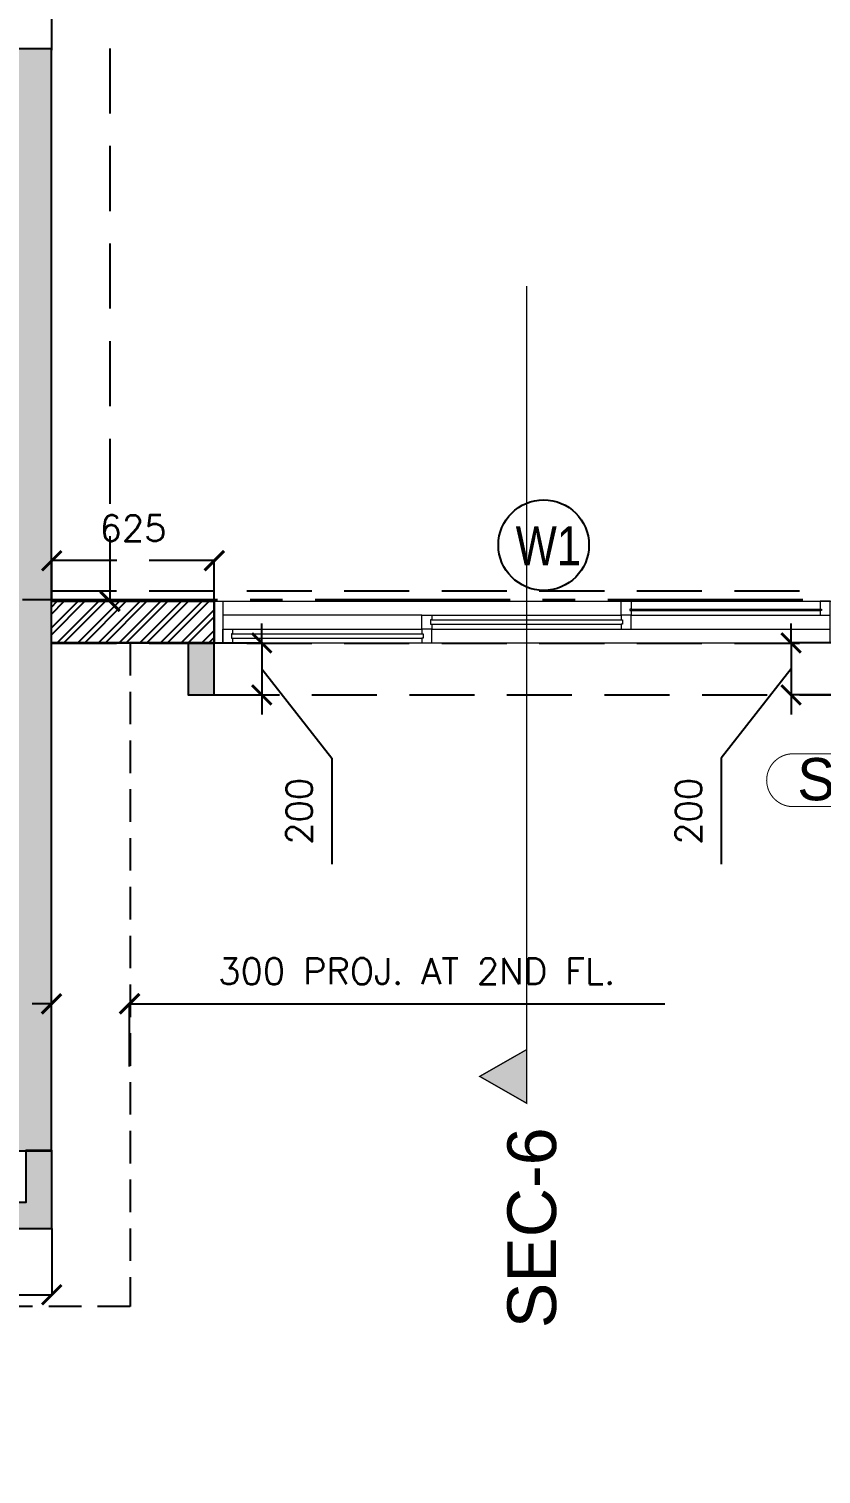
# Model space of a CAD drawing. Header units: millimetres. Extents: x 1167879 to 1231451, y -5731814 to -5645217.
# Drawn here: x 1190145 to 1193190, y -5720927 to -5715374 of the extents above; entities that cross this region are included whole.
import ezdxf
from ezdxf.enums import TextEntityAlignment as Align

# ---------------------------------------------------------------- set-up
doc = ezdxf.new("R2010")
doc.units = ezdxf.units.MM
doc.header["$LTSCALE"] = 1000
doc.header["$MEASUREMENT"] = 0
for name, pattern in [('$2$AUDIT_D_120904163729-0', [0]), ('$5$HIDDEN', [0.375, 0.25, -0.125]), ('3BHK-A$0$AUDIT_D_120904163729-0', [0]), ('AUDIT_D_120904163729-0', [0]), ('T8(T9 IS SIMILAR) - 1st FLOOR ELEVATION$0$AUDIT_D_120904163729-0', [0]), ('T8(T9 IS SIMILAR) - 1st FLOOR ELEVATION$0$HIDDEN', [0.375, 0.25, -0.125]), ('T8(T9 IS SIMILAR) - DIMENSION & TEXTING$0$HIDDEN', [0.375, 0.25, -0.125]), ('T8(T9 IS SIMILAR) - TYPICAL FLOOR ELEVATION$0$AUDIT_D_120904163729-0', [0]), ('T8(T9 IS SIMILAR) - TYPICAL FLOOR ELEVATION$0$HIDDEN', [0.375, 0.25, -0.125]), ('T8(T9 IS SIMILAR)$0$$0$HIDDEN', [0.375, 0.25, -0.125]), ('T8_PROFILE SECTIONS$0$HIDDEN', [0.375, 0.25, -0.125]), ('T8_PROFILE SECTIONS$0$PHANTOM2', [1.25, 0.625, -0.125, 0.125, -0.125, 0.125, -0.125]), ('T8_REFUGE COLUMNS$0$CENTER2', [1.125, 0.75, -0.125, 0.125, -0.125])]:
    doc.linetypes.add(name, pattern=pattern)
doc.layers.get('0').update_dxf_attribs({"linetype": 'AUDIT_D_120904163729-0'})
for name, color, linetype in [('$1$A-DIM', 1, '$2$AUDIT_D_120904163729-0'), ('3BHK-A$0$A-HATCH -160', 251, '3BHK-A$0$AUDIT_D_120904163729-0'), ('A_dim', 1, 'Continuous'), ('T8(T9 IS SIMILAR) - 1st FLOOR ELEVATION$0$A-WALL-FEATURES', 6, 'T8(T9 IS SIMILAR) - 1st FLOOR ELEVATION$0$AUDIT_D_120904163729-0'), ('T8(T9 IS SIMILAR) - DIMENSION & TEXTING$0$A-DIMENSIONS', 2, 'T8(T9 IS SIMILAR) - DIMENSION & TEXTING$0$HIDDEN'), ('T8(T9 IS SIMILAR) - DIMENSION & TEXTING$0$a-window-no', 125, 'Continuous'), ('T8(T9 IS SIMILAR) - TYPICAL FLOOR ELEVATION$0$A-DIM', 1, 'T8(T9 IS SIMILAR) - TYPICAL FLOOR ELEVATION$0$AUDIT_D_120904163729-0'), ('T8(T9 IS SIMILAR) - TYPICAL FLOOR ELEVATION$0$A-WALL HATCH', 252, 'T8(T9 IS SIMILAR) - TYPICAL FLOOR ELEVATION$0$AUDIT_D_120904163729-0'), ('T8(T9 IS SIMILAR) - TYPICAL FLOOR ELEVATION$0$A-WALL-FEATURES', 6, 'T8(T9 IS SIMILAR) - TYPICAL FLOOR ELEVATION$0$AUDIT_D_120904163729-0'), ('T8(T9 IS SIMILAR)$0$$6$a-beam 2', 50, 'Continuous'), ('T8(T9 IS SIMILAR)$0$S-BEAM', 20, 'T8(T9 IS SIMILAR)$0$$0$HIDDEN'), ('T8_PROFILE SECTIONS$0$A-PROFILE SECTIONS', 81, 'T8_PROFILE SECTIONS$0$PHANTOM2'), ('T8_REFUGE COLUMNS$0$A-CENTERLINE', 193, 'T8_REFUGE COLUMNS$0$CENTER2'), ('T8_REFUGE COLUMNS$0$A-RCC COLS', 3, 'Continuous'), ('T8_TYPICAL COLUMNS$0$A-RCC COLS', 3, 'Continuous')]:
    doc.layers.add(name, color=color, linetype=linetype)
for name, color, linetype, lineweight in [('3BHK-A$0$A-WALL- 160', 6, 'Continuous', 30), ('3BHK-A$0$Window', 4, 'Continuous', 20), ('T8(T9 IS SIMILAR)$0$D&W', 8, 'Continuous', 25), ('T8_REFUGE COLUMNS$0$A-COLUMN NO size reduce', 81, 'Continuous', 25)]:
    doc.layers.add(name, color=color, linetype=linetype, lineweight=lineweight)
doc.layers.add('T8_REFUGE COLUMNS$0$COL-HATCH', color=7, linetype='Continuous', lineweight=25, true_color=0xa3a3a3)
doc.styles.add('$6$Romans 1', font='romans.shx', dxfattribs={"height": 100})
doc.styles.add('T8(T9 IS SIMILAR) - DIMENSION & TEXTING$0$LODHA STANDERD', font='sanss___.ttf')
doc.styles.add('T8(T9 IS SIMILAR) - DIMENSION & TEXTING$0$Romans 1', font='romans.shx', dxfattribs={"height": 100})
doc.styles.add('T8(T9 IS SIMILAR) - TYPICAL FLOOR ELEVATION$0$Romans 1', font='romans.shx', dxfattribs={"height": 100})
doc.styles.add('T8_PROFILE SECTIONS$0$arial', font='sanss___.ttf')
doc.styles.add('T8_REFUGE COLUMNS$0$STANDARD', font='GOTHIC.TTF')
doc.dimstyles.new('$2$ALPINE S', dxfattribs={"dimscale": 0, "dimtxt": 100, "dimasz": 75, "dimexe": 0, "dimexo": 0, "dimgap": 75, "dimtad": 1, "dimdec": 0, "dimzin": 0, "dimdsep": 46, "dimtxsty": '$6$Romans 1', "dimblk": '$6$_ArchTick', "dimcen": 0.09, "dimclrd": 256, "dimclre": 256, "dimclrt": 7, "dimadec": 0, "dimazin": 0, "dimtfac": 1, "dimtdec": 0, "dimtofl": 0, "dimtmove": 1, "dimatfit": 0, "dimldrblk": '$2$_Open90', "dimfxl": 1, "dimtolj": 1, "dimtzin": 0, "dimarcsym": 0})
doc.dimstyles.new('T8(T9 IS SIMILAR) - DIMENSION & TEXTING$0$ALPINE S', dxfattribs={"dimscale": 0, "dimtxt": 100, "dimasz": 75, "dimexe": 0, "dimexo": 0, "dimgap": 75, "dimtad": 1, "dimdec": 0, "dimzin": 0, "dimdsep": 46, "dimtxsty": 'T8(T9 IS SIMILAR) - DIMENSION & TEXTING$0$Romans 1', "dimblk": 'T8(T9 IS SIMILAR) - DIMENSION & TEXTING$0$_ArchTick', "dimcen": 0.09, "dimclrd": 256, "dimclre": 256, "dimclrt": 7, "dimadec": 0, "dimazin": 0, "dimtfac": 1, "dimtdec": 0, "dimtofl": 0, "dimtmove": 1, "dimatfit": 0, "dimldrblk": 'T8(T9 IS SIMILAR) - DIMENSION & TEXTING$0$_Open90', "dimfxl": 1, "dimtolj": 1, "dimtzin": 0, "dimarcsym": 0})
doc.dimstyles.new('T8(T9 IS SIMILAR) - TYPICAL FLOOR ELEVATION$0$ALPINE S', dxfattribs={"dimscale": 0, "dimtxt": 100, "dimasz": 75, "dimexe": 0, "dimexo": 0, "dimgap": 75, "dimtad": 1, "dimdec": 0, "dimzin": 0, "dimdsep": 46, "dimtxsty": 'T8(T9 IS SIMILAR) - TYPICAL FLOOR ELEVATION$0$Romans 1', "dimblk": 'T8(T9 IS SIMILAR) - TYPICAL FLOOR ELEVATION$0$_ArchTick', "dimcen": 0.09, "dimclrd": 256, "dimclre": 256, "dimclrt": 7, "dimadec": 0, "dimazin": 0, "dimtfac": 1, "dimtdec": 0, "dimtofl": 0, "dimtmove": 1, "dimatfit": 0, "dimldrblk": 'T8(T9 IS SIMILAR) - TYPICAL FLOOR ELEVATION$0$_Open90', "dimfxl": 1, "dimtolj": 1, "dimtzin": 0, "dimarcsym": 0})

# ---------------------------------------------------------------- blocks, each defined once
blk = doc.blocks.new('T8(T9 IS SIMILAR) - 1st FLOOR ELEVATION')
at = {"layer": 'T8(T9 IS SIMILAR) - 1st FLOOR ELEVATION$0$A-WALL-FEATURES', "color": 4, "linetype": 'T8(T9 IS SIMILAR) - 1st FLOOR ELEVATION$0$HIDDEN', "ltscale": 0.5, "elevation": 0.6}
blk.add_lwpolyline([(1190534.1, -5717733.5), (1190534.1, -5720283.7), (1186034.1, -5720283.4), (1186034.1, -5719683.2)], dxfattribs=at)
blk = doc.blocks.new('T8(T9 IS SIMILAR) - DIMENSION & TEXTING$0$WINDOW TAG')
at = {"layer": 'T8(T9 IS SIMILAR) - DIMENSION & TEXTING$0$a-window-no'}
blk.add_circle((0, 0), 174.1, dxfattribs=at)
at = {"layer": 'T8(T9 IS SIMILAR) - DIMENSION & TEXTING$0$a-window-no', "style": 'T8(T9 IS SIMILAR) - DIMENSION & TEXTING$0$LODHA STANDERD'}
blk.add_attdef('WINDOW', text='', height=150, dxfattribs=at).set_placement((11.3, 2.8), align=Align.MIDDLE_CENTER)
blk = doc.blocks.new('T8(T9 IS SIMILAR) - DIMENSION & TEXTING$0$_ArchTick')
at = {"color": 0, "linetype": 'ByBlock', "const_width": 0.15}
blk.add_lwpolyline([(-0.5, -0.5), (0.5, 0.5)], dxfattribs=at)
blk = doc.blocks.new('*D348')
at = {"layer": 'T8(T9 IS SIMILAR) - DIMENSION & TEXTING$0$A-DIMENSIONS', "linetype": 'T8(T9 IS SIMILAR) - DIMENSION & TEXTING$0$HIDDEN', "lineweight": -2, "transparency": 16777216}
for p, q in [((1190232.8, -5717573.6), (1190232.8, -5717417.3)), ((1190857.7, -5717573.6), (1190857.7, -5717417.3))]:
    blk.add_line(p, q, dxfattribs=at)
at = {"layer": 'T8(T9 IS SIMILAR) - DIMENSION & TEXTING$0$A-DIMENSIONS', "lineweight": -2, "transparency": 16777216}
blk.add_line((1190857.7, -5717417.3), (1190232.8, -5717417.3), dxfattribs=at)
at = {"layer": 'T8(T9 IS SIMILAR) - DIMENSION & TEXTING$0$A-DIMENSIONS', "linetype": 'ByBlock', "lineweight": -2, "transparency": 16777216, "xscale": 75, "yscale": 75, "zscale": 75, "rotation": 180}
blk.add_blockref('T8(T9 IS SIMILAR) - DIMENSION & TEXTING$0$_ArchTick', (1190232.8, -5717417.3), dxfattribs=at)
at = {"layer": 'T8(T9 IS SIMILAR) - DIMENSION & TEXTING$0$A-DIMENSIONS', "linetype": 'ByBlock', "lineweight": -2, "transparency": 16777216, "xscale": 75, "yscale": 75, "zscale": 75}
blk.add_blockref('T8(T9 IS SIMILAR) - DIMENSION & TEXTING$0$_ArchTick', (1190857.7, -5717417.3), dxfattribs=at)
at = {"layer": 'T8(T9 IS SIMILAR) - DIMENSION & TEXTING$0$A-DIMENSIONS', "color": 7, "linetype": 'ByBlock', "transparency": 16777216, "insert": (1190545.3, -5717292.3), "char_height": 100, "attachment_point": 5, "style": 'T8(T9 IS SIMILAR) - DIMENSION & TEXTING$0$Romans 1'}
blk.add_mtext('\\A1;625', dxfattribs=at)
blk = doc.blocks.new('T8(T9 IS SIMILAR) - DIMENSION & TEXTING$0$_Open90')
at = {"color": 0, "linetype": 'ByBlock', "lineweight": -2}
for p, q in [((0, 0), (-1, 0)), ((-0.5, 0.5), (0, 0)), ((0, 0), (-0.5, -0.5))]:
    blk.add_line(p, q, dxfattribs=at)
blk = doc.blocks.new('*D349')
at = {"layer": 'T8(T9 IS SIMILAR) - DIMENSION & TEXTING$0$A-DIMENSIONS', "linetype": 'T8(T9 IS SIMILAR) - DIMENSION & TEXTING$0$HIDDEN', "lineweight": -2, "transparency": 16777216}
for p, q in [((1190522.1, -5710748.9), (1190456.9, -5710748.9)), ((1190545.3, -5717573.6), (1190456.9, -5717573.6))]:
    blk.add_line(p, q, dxfattribs=at)
at = {"layer": 'T8(T9 IS SIMILAR) - DIMENSION & TEXTING$0$A-DIMENSIONS', "lineweight": -2, "transparency": 16777216}
blk.add_line((1190456.9, -5717573.6), (1190456.9, -5710748.9), dxfattribs=at)
at = {"layer": 'T8(T9 IS SIMILAR) - DIMENSION & TEXTING$0$A-DIMENSIONS', "linetype": 'ByBlock', "lineweight": -2, "transparency": 16777216, "xscale": 75, "yscale": 75, "zscale": 75}
for p, rotation in [((1190456.9, -5710748.9), 90), ((1190456.9, -5717573.6), 270)]:
    blk.add_blockref('T8(T9 IS SIMILAR) - DIMENSION & TEXTING$0$_ArchTick', p, dxfattribs=dict(at, rotation=rotation))
at = {"layer": 'T8(T9 IS SIMILAR) - DIMENSION & TEXTING$0$A-DIMENSIONS', "color": 7, "linetype": 'ByBlock', "transparency": 16777216, "insert": (1190331.9, -5714161.3), "char_height": 100, "attachment_point": 5, "rotation": 90, "style": 'T8(T9 IS SIMILAR) - DIMENSION & TEXTING$0$Romans 1'}
blk.add_mtext('\\A1;6825', dxfattribs=at)
blk = doc.blocks.new('T8_REFUGE COLUMNS')
at = {"layer": 'T8_REFUGE COLUMNS$0$COL-HATCH', "linetype": 'ByBlock'}
h = blk.add_hatch(color=256, dxfattribs=at)
h.dxf.hatch_style = 1
h.paths.add_polyline_path([(1189932.1, -5719684.9), (1190232.1, -5719684.9), (1190232.1, -5715449.9), (1189932.1, -5715449.9)])
at = {"layer": 'T8_REFUGE COLUMNS$0$A-CENTERLINE'}
blk.add_line((1223494.9, -5717567.4), (1182495.9, -5717567.4), dxfattribs=at)
at = {"layer": 'T8_REFUGE COLUMNS$0$A-COLUMN NO size reduce', "linetype": 'ByBlock', "const_width": 3.9}
blk.add_lwpolyline([(1193082.6, -5718362.6, -1), (1193082.6, -5718159.4), (1193682.8, -5718159.4, -1), (1193682.8, -5718362.6)], format="xyb", close=True, dxfattribs=at)
at = {"layer": 'T8_REFUGE COLUMNS$0$A-RCC COLS', "linetype": 'ByBlock'}
blk.add_lwpolyline([(1189932.1, -5719684.9), (1190232.1, -5719684.9), (1190232.1, -5715449.9), (1189932.1, -5715449.9)], close=True, dxfattribs=at)
at = {"layer": 'T8_REFUGE COLUMNS$0$A-COLUMN NO size reduce', "linetype": 'ByBlock', "insert": (1193098.8, -5718175.7), "char_height": 162.5, "attachment_point": 1, "style": 'T8_REFUGE COLUMNS$0$STANDARD'}
blk.add_mtext_dynamic_manual_height_columns('SW36', width=444.685, gutter_width=500, heights=[0], dxfattribs=at)
blk = doc.blocks.new('T8_TYPICAL COLUMNS')
at = {"layer": 'T8_TYPICAL COLUMNS$0$A-RCC COLS', "linetype": 'ByBlock'}
blk.add_blockref('T8_REFUGE COLUMNS', (0, 0), dxfattribs=at)
blk = doc.blocks.new('3BHK-A$0$2400')
at = {"layer": '3BHK-A$0$Window', "color": 1, "lineweight": 13}
for p, q in [((1151176.5, -5692111.9), (1148842.5, -5692111.9)), ((1149607.5, -5692111.9), (1148880, -5692111.9)), ((1149607.5, -5692165.3), (1148880, -5692165.3)), ((1150373.7, -5692165.3), (1149645, -5692165.3)), ((1150411.2, -5692165.3), (1151176.5, -5692165.3)), ((1149607.5, -5692218.6), (1148842.5, -5692218.6)), ((1150373.7, -5692218.6), (1149645, -5692218.6)), ((1151139, -5692218.6), (1150411.2, -5692218.6)), ((1150373.7, -5692271.9), (1148842.5, -5692271.9)), ((1151139, -5692271.9), (1150411.2, -5692271.9))]:
    blk.add_line(p, q, dxfattribs=at)
at = {"layer": '3BHK-A$0$Window', "color": 5, "lineweight": 13}
for p, q in [((1149607.5, -5692142.2), (1148880, -5692142.2)), ((1149607.5, -5692146.7), (1148880, -5692146.7)), ((1150373.7, -5692183.8), (1149645, -5692183.8)), ((1150373.7, -5692200), (1149645, -5692200)), ((1151139, -5692237.2), (1150411.2, -5692237.2)), ((1151139, -5692253.3), (1150411.2, -5692253.3))]:
    blk.add_line(p, q, dxfattribs=at)
at = {"layer": '3BHK-A$0$Window', "color": 4, "lineweight": 13}
for points in [[(1148842.5, -5692111.9), (1148809.5, -5692111.9), (1148809.5, -5692271.9), (1148842.5, -5692271.9)], [(1148880, -5692146.7), (1148880, -5692165.3), (1148842.5, -5692165.3), (1148842.5, -5692111.9), (1148880, -5692111.9), (1148880, -5692142.2), (1148875.5, -5692142.2), (1148875.5, -5692146.7)], [(1149607.5, -5692146.7), (1149607.5, -5692165.3), (1149645, -5692165.3), (1149645, -5692111.9), (1149607.5, -5692111.9), (1149607.5, -5692142.2), (1149612, -5692142.2), (1149612, -5692146.7)], [(1151209.5, -5692111.9), (1151176.5, -5692111.9), (1151176.5, -5692271.9), (1151209.5, -5692271.9)], [(1149645, -5692200), (1149645, -5692218.6), (1149607.5, -5692218.6), (1149607.5, -5692165.3), (1149645, -5692165.3), (1149645, -5692183.8), (1149640.5, -5692183.8), (1149640.5, -5692200)], [(1150373.7, -5692200), (1150373.7, -5692218.6), (1150411.2, -5692218.6), (1150411.2, -5692165.3), (1150373.7, -5692165.3), (1150373.7, -5692183.8), (1150378.2, -5692183.8), (1150378.2, -5692200)], [(1150411.2, -5692253.3), (1150411.2, -5692271.9), (1150373.7, -5692271.9), (1150373.7, -5692218.6), (1150411.2, -5692218.6), (1150411.2, -5692237.2), (1150406.7, -5692237.2), (1150406.7, -5692253.3)], [(1151139, -5692253.3), (1151139, -5692271.9), (1151176.5, -5692271.9), (1151176.5, -5692218.6), (1151139, -5692218.6), (1151139, -5692237.2), (1151143.5, -5692237.2), (1151143.5, -5692253.3)]]:
    blk.add_lwpolyline(points, close=True, dxfattribs=at)
blk = doc.blocks.new('3BHK-A')
at = {"layer": '3BHK-A$0$A-HATCH -160', "linetype": 'ByBlock'}
h = blk.add_hatch(dxfattribs=at)
h.set_pattern_fill('ANSI32', color=256, scale=150)
h.set_pattern_definition([(45, (-0.65, 1285.594), (-39.77475644, 39.77475644), []), (45, (25.864, 1285.594), (-39.77475644, 39.77475644), [])])
h.paths.add_polyline_path([(1190857.7, -5717574.7), (1190232.7, -5717574.7), (1190232.7, -5717734.7), (1190857.7, -5717734.7)])
at = {"layer": '3BHK-A$0$A-WALL- 160', "linetype": 'ByBlock'}
for p, q in [((1190857.7, -5717573.4, 0), (1190232.7, -5717573.4, 0)), ((1190857.7, -5717573.4, 0), (1190857.7, -5717733.4, 0)), ((1190857.7, -5717733.4, 0), (1190232.7, -5717733.4, 0))]:
    blk.add_line(p, q, dxfattribs=at)
at = {"layer": '3BHK-A$0$A-WALL- 160', "linetype": 'ByBlock', "xscale": -1}
blk.add_blockref('3BHK-A$0$2400', (2342067.1, -25461.5, 0), dxfattribs=at)
blk = doc.blocks.new('T8(T9 IS SIMILAR) - TYPICAL FLOOR ELEVATION$0$_ArchTick')
at = {"color": 0, "linetype": 'ByBlock', "const_width": 0.15}
blk.add_lwpolyline([(-0.5, -0.5), (0.5, 0.5)], dxfattribs=at)
blk = doc.blocks.new('*D691')
at = {"layer": 'T8(T9 IS SIMILAR) - TYPICAL FLOOR ELEVATION$0$A-DIM', "linetype": 'T8(T9 IS SIMILAR) - TYPICAL FLOOR ELEVATION$0$HIDDEN', "lineweight": -2, "transparency": 16777216}
for p, q in [((1189482.7, -5719983.5), (1189482.7, -5720238.2)), ((1190232.7, -5719983.5), (1190232.7, -5720238.2))]:
    blk.add_line(p, q, dxfattribs=at)
at = {"layer": 'T8(T9 IS SIMILAR) - TYPICAL FLOOR ELEVATION$0$A-DIM', "lineweight": -2, "transparency": 16777216}
blk.add_line((1189482.7, -5720238.2), (1190232.7, -5720238.2), dxfattribs=at)
at = {"layer": 'T8(T9 IS SIMILAR) - TYPICAL FLOOR ELEVATION$0$A-DIM', "linetype": 'ByBlock', "lineweight": -2, "transparency": 16777216, "xscale": 75, "yscale": 75, "zscale": 75, "rotation": 180}
blk.add_blockref('T8(T9 IS SIMILAR) - TYPICAL FLOOR ELEVATION$0$_ArchTick', (1189482.7, -5720238.2), dxfattribs=at)
at = {"layer": 'T8(T9 IS SIMILAR) - TYPICAL FLOOR ELEVATION$0$A-DIM', "linetype": 'ByBlock', "lineweight": -2, "transparency": 16777216, "xscale": 75, "yscale": 75, "zscale": 75}
blk.add_blockref('T8(T9 IS SIMILAR) - TYPICAL FLOOR ELEVATION$0$_ArchTick', (1190232.7, -5720238.2), dxfattribs=at)
at = {"layer": 'T8(T9 IS SIMILAR) - TYPICAL FLOOR ELEVATION$0$A-DIM', "color": 7, "linetype": 'ByBlock', "transparency": 16777216, "insert": (1189857.7, -5720113.2), "char_height": 100, "attachment_point": 5, "style": 'T8(T9 IS SIMILAR) - TYPICAL FLOOR ELEVATION$0$Romans 1'}
blk.add_mtext('\\A1;750', dxfattribs=at)
blk = doc.blocks.new('T8(T9 IS SIMILAR) - TYPICAL FLOOR ELEVATION$0$_Open90')
at = {"color": 0, "linetype": 'ByBlock', "lineweight": -2}
for p, q in [((0, 0), (-1, 0)), ((-0.5, 0.5), (0, 0)), ((0, 0), (-0.5, -0.5))]:
    blk.add_line(p, q, dxfattribs=at)
blk = doc.blocks.new('*D693')
at = {"layer": 'T8(T9 IS SIMILAR) - TYPICAL FLOOR ELEVATION$0$A-DIM', "lineweight": -2, "transparency": 16777216}
for p, q in [((1191040.3, -5717733.5), (1191040.3, -5717658.5)), ((1191040.3, -5717733.5), (1191040.3, -5717933.5)), ((1191040.3, -5717833.5), (1191309.4, -5718176.9)), ((1191040.3, -5717933.5), (1191040.3, -5718008.5)), ((1191309.4, -5718176.9), (1191309.4, -5718584))]:
    blk.add_line(p, q, dxfattribs=at)
at = {"layer": 'T8(T9 IS SIMILAR) - TYPICAL FLOOR ELEVATION$0$A-DIM', "linetype": 'T8(T9 IS SIMILAR) - TYPICAL FLOOR ELEVATION$0$HIDDEN', "lineweight": -2, "transparency": 16777216}
for p, q in [((1190857.7, -5717733.5), (1191040.3, -5717733.5)), ((1190857.7, -5717933.5), (1191040.3, -5717933.5))]:
    blk.add_line(p, q, dxfattribs=at)
at = {"layer": 'T8(T9 IS SIMILAR) - TYPICAL FLOOR ELEVATION$0$A-DIM', "linetype": 'ByBlock', "lineweight": -2, "transparency": 16777216, "xscale": 75, "yscale": 75, "zscale": 75}
for p, rotation in [((1191040.3, -5717733.5), 270), ((1191040.3, -5717933.5), 90)]:
    blk.add_blockref('T8(T9 IS SIMILAR) - TYPICAL FLOOR ELEVATION$0$_ArchTick', p, dxfattribs=dict(at, rotation=rotation))
at = {"layer": 'T8(T9 IS SIMILAR) - TYPICAL FLOOR ELEVATION$0$A-DIM', "color": 7, "linetype": 'ByBlock', "transparency": 16777216, "insert": (1191184.4, -5718380.5), "char_height": 100, "attachment_point": 5, "rotation": 90, "style": 'T8(T9 IS SIMILAR) - TYPICAL FLOOR ELEVATION$0$Romans 1'}
blk.add_mtext('\\A1;200', dxfattribs=at)
blk = doc.blocks.new('*D728')
at = {"layer": 'T8(T9 IS SIMILAR) - TYPICAL FLOOR ELEVATION$0$A-DIM', "lineweight": -2, "transparency": 16777216}
for p, q in [((1193075, -5717733.5), (1193075, -5717658.5)), ((1193075, -5717733.5), (1193075, -5717933.5)), ((1193075, -5717833.5), (1192806, -5718176.9)), ((1193075, -5717933.5), (1193075, -5718008.5)), ((1192806, -5718176.9), (1192806, -5718584))]:
    blk.add_line(p, q, dxfattribs=at)
at = {"layer": 'T8(T9 IS SIMILAR) - TYPICAL FLOOR ELEVATION$0$A-DIM', "linetype": 'T8(T9 IS SIMILAR) - TYPICAL FLOOR ELEVATION$0$HIDDEN', "lineweight": -2, "transparency": 16777216}
for p, q in [((1193257.7, -5717733.5), (1193075, -5717733.5)), ((1193257.7, -5717933.5), (1193075, -5717933.5))]:
    blk.add_line(p, q, dxfattribs=at)
at = {"layer": 'T8(T9 IS SIMILAR) - TYPICAL FLOOR ELEVATION$0$A-DIM', "linetype": 'ByBlock', "lineweight": -2, "transparency": 16777216, "xscale": 75, "yscale": 75, "zscale": 75}
for p, rotation in [((1193075, -5717733.5), 270), ((1193075, -5717933.5), 90)]:
    blk.add_blockref('T8(T9 IS SIMILAR) - TYPICAL FLOOR ELEVATION$0$_ArchTick', p, dxfattribs=dict(at, rotation=rotation))
at = {"layer": 'T8(T9 IS SIMILAR) - TYPICAL FLOOR ELEVATION$0$A-DIM', "color": 7, "linetype": 'ByBlock', "transparency": 16777216, "insert": (1192681, -5718380.5), "char_height": 100, "attachment_point": 5, "rotation": 90, "style": 'T8(T9 IS SIMILAR) - TYPICAL FLOOR ELEVATION$0$Romans 1'}
blk.add_mtext('\\A1;200', dxfattribs=at)
blk = doc.blocks.new('T8_PROFILE SECTIONS$0$MH')
at = {"layer": 'T8_PROFILE SECTIONS$0$A-PROFILE SECTIONS', "linetype": 'T8_PROFILE SECTIONS$0$HIDDEN', "ltscale": 2}
h = blk.add_hatch(color=256, dxfattribs=at)
h.dxf.hatch_style = 1
h.paths.add_polyline_path([(1140339.1, -5697424.8), (1140519.9, -5697528.1), (1140339.1, -5697631.3)])
at = {"layer": 'T8_PROFILE SECTIONS$0$A-PROFILE SECTIONS', "linetype": 'T8_PROFILE SECTIONS$0$HIDDEN', "ltscale": 2, "const_width": 5}
blk.add_lwpolyline([(1140339.1, -5697424.8), (1140339.1, -5697424.8), (1140519.9, -5697528.1), (1140339.1, -5697631.3)], close=True, dxfattribs=at)
blk.add_lwpolyline([(1140339.1, -5697424.8), (1140339.1, -5700565.7)], dxfattribs=at)
blk = doc.blocks.new('PROFILE SECTION LINE T9')
at = {"layer": 'T8_PROFILE SECTIONS$0$A-PROFILE SECTIONS', "linetype": 'ByBlock', "rotation": 180}
blk.add_blockref('T8_PROFILE SECTIONS$0$MH', (1146679.6, -5705311.5, 0), dxfattribs=at)
at = {"layer": 'T8_PROFILE SECTIONS$0$A-PROFILE SECTIONS', "linetype": 'ByBlock', "insert": (6266, -7979.5, 0), "char_height": 187.5, "attachment_point": 3, "rotation": 90, "style": 'T8_PROFILE SECTIONS$0$arial'}
blk.add_mtext_dynamic_manual_height_columns('SEC-6', width=301.334, gutter_width=500, heights=[0], dxfattribs=at)
blk = doc.blocks.new('$6$_ArchTick')
at = {"color": 0, "linetype": 'ByBlock', "const_width": 0.15}
blk.add_lwpolyline([(-0.5, -0.5), (0.5, 0.5)], dxfattribs=at)
blk = doc.blocks.new('*D60')
at = {"layer": '$1$A-DIM', "lineweight": -2, "transparency": 16777216}
for p, q in [((5400, -320.2), (5325, -320.2)), ((5700, -320.2), (7757.2, -320.2))]:
    blk.add_line(p, q, dxfattribs=at)
at = {"layer": '$1$A-DIM', "linetype": '$5$HIDDEN', "lineweight": -2, "transparency": 16777216}
for p, q in [((5400, -561.5), (5400, -320.2)), ((5700, -561.5), (5700, -320.2))]:
    blk.add_line(p, q, dxfattribs=at)
at = {"layer": '$1$A-DIM', "linetype": 'ByBlock', "lineweight": -2, "transparency": 16777216, "xscale": 75, "yscale": 75, "zscale": 75}
blk.add_blockref('$6$_ArchTick', (5400, -320.2), dxfattribs=at)
at = {"layer": '$1$A-DIM', "linetype": 'ByBlock', "lineweight": -2, "transparency": 16777216, "xscale": 75, "yscale": 75, "zscale": 75, "rotation": 180}
blk.add_blockref('$6$_ArchTick', (5700, -320.2), dxfattribs=at)
at = {"layer": '$1$A-DIM', "color": 7, "linetype": 'ByBlock', "transparency": 16777216, "insert": (6803.6, -195.2), "char_height": 100, "attachment_point": 5, "style": '$6$Romans 1'}
blk.add_mtext('\\A1;300 PROJ. AT 2ND FL.', dxfattribs=at)
blk = doc.blocks.new('$2$_Open90')
at = {"color": 0, "linetype": 'ByBlock', "lineweight": -2}
for p, q in [((0, 0), (-1, 0)), ((-0.5, 0.5), (0, 0)), ((0, 0), (-0.5, -0.5))]:
    blk.add_line(p, q, dxfattribs=at)
blk = doc.blocks.new('T8(T9 IS SIMILAR) - DIMENSION & TEXTING')
at = {"layer": 'T8(T9 IS SIMILAR) - DIMENSION & TEXTING$0$a-window-no'}
ref = blk.add_blockref('T8(T9 IS SIMILAR) - DIMENSION & TEXTING$0$WINDOW TAG', (1192123.9, -5717357.4, 0.5), dxfattribs=dict(at, rotation=180))
ref.add_attrib('WINDOW', 'W1', dxfattribs={"height": 150, "style": 'T8(T9 IS SIMILAR) - DIMENSION & TEXTING$0$LODHA STANDERD', "width": 0.8}).set_placement((1192141.9, -5717360.2, 0.5), align=Align.MIDDLE_CENTER)
at = {"layer": 'T8(T9 IS SIMILAR) - DIMENSION & TEXTING$0$A-DIMENSIONS', "linetype": 'ByBlock'}
for base, p1, p2, angle, picture, middle in [((1190456.9, -5710748.9, 0.5), (1190545.3, -5717573.6, 0.5), (1190522.1, -5710748.9, 0.5), 90, '*D349', (1190331.9, -5714161.3, 0.5)), ((1190232.8, -5717417.3, 0.5), (1190857.7, -5717573.6, 0.5), (1190232.8, -5717573.6, 0.5), 180, '*D348', (1190545.3, -5717292.3, 0.5))]:
    dim = blk.add_linear_dim(base=base, p1=p1, p2=p2, angle=angle, dimstyle='T8(T9 IS SIMILAR) - DIMENSION & TEXTING$0$ALPINE S', override={"dimscale": 1, "dimfxl": 5, "dimarcsym": 1}, dxfattribs=at)
    dim.commit()
    dim.dimension.update_dxf_attribs({"geometry": picture, "text_midpoint": middle})
blk = doc.blocks.new('T8(T9 IS SIMILAR) - TYPICAL FLOOR ELEVATION')
at = {"layer": 'T8(T9 IS SIMILAR) - TYPICAL FLOOR ELEVATION$0$A-WALL HATCH', "linetype": 'ByBlock'}
h = blk.add_hatch(dxfattribs=at)
h.set_pattern_fill('ZIGZAG', color=256, scale=250)
h.set_pattern_definition([(0, (0, 0), (31.25, 31.25), [31.25, -31.25]), (90, (31.25, 0), (-31.25, 31.25), [31.25, -31.25])])
h.paths.add_polyline_path([(1186332.7, -5719983.5), (1186332.7, -5719683.5), (1186432.7, -5719683.5), (1186432.7, -5719883.5), (1186982.7, -5719883.5), (1186982.7, -5719523.5), (1187082.7, -5719523.5), (1187082.7, -5719983.5)])
h.paths.add_polyline_path([(1190232.7, -5719983.5), (1190232.7, -5719683.5), (1190132.7, -5719683.5), (1190132.7, -5719883.5), (1189582.7, -5719883.5), (1189582.7, -5719523.5), (1189482.7, -5719523.5), (1189482.7, -5719983.5)])
h.paths.add_polyline_path([(1190857.7, -5717933.5), (1190857.7, -5717733.5), (1190757.7, -5717733.5), (1190757.7, -5717933.5)])
h.paths.add_polyline_path([(1193357.7, -5717733.5), (1193357.7, -5717933.5), (1193257.7, -5717933.5), (1193257.7, -5717733.5)])
h.paths.add_polyline_path([(1196632.8, -5709938.8), (1196632.8, -5709738.8), (1196532.8, -5709738.8), (1196532.8, -5709938.8)])
h.paths.add_polyline_path([(1194132, -5709738.8), (1194132, -5709938.8), (1194032, -5709938.8), (1194032, -5709738.8)])
h.paths.add_polyline_path([(1195742.7, -5701889.7), (1196212.8, -5701889.7), (1196212.8, -5702349.7), (1196112.8, -5702349.7), (1196112.8, -5701989.7), (1195742.7, -5701989.7)])
h.paths.add_polyline_path([(1198312.8, -5702349.7), (1198312.8, -5701889.7), (1199132.6, -5701889.7), (1199132.6, -5701989.7), (1198412.8, -5701989.7), (1198412.8, -5702349.7)])
h.paths.add_polyline_path([(1199662.5, -5701090.3), (1199662.5, -5700890.3), (1199762.5, -5700890.3), (1199762.5, -5701090.3)])
h.paths.add_polyline_path([(1201862.6, -5700890.3), (1201862.6, -5701090.3), (1201962.6, -5701090.3), (1201962.6, -5700890.3)])
h.paths.add_polyline_path([(1210681.9, -5700890.3), (1210681.9, -5701090.3), (1210581.9, -5701090.3), (1210581.9, -5700890.3)])
h.paths.add_polyline_path([(1212882, -5701090.3), (1212882, -5700890.3), (1212782, -5700890.3), (1212782, -5701090.3)])
h.paths.add_polyline_path([(1214231.8, -5702349.7), (1214231.8, -5701889.7), (1213412.3, -5701889.7), (1213412.3, -5701989.7), (1214131.8, -5701989.7), (1214131.8, -5702349.7)])
h.paths.add_polyline_path([(1216801.9, -5701889.7), (1216331.8, -5701889.7), (1216331.8, -5702349.7), (1216431.8, -5702349.7), (1216431.8, -5701989.7), (1216801.9, -5701989.7)])
h.paths.add_polyline_path([(1215911.7, -5709938.8), (1215911.7, -5709738.8), (1216011.7, -5709738.8), (1216011.7, -5709938.8)])
h.paths.add_polyline_path([(1218412.5, -5709738.8), (1218412.5, -5709938.8), (1218512.5, -5709938.8), (1218512.5, -5709738.8)])
h.paths.add_polyline_path([(1221686.9, -5717933.5), (1221686.9, -5717733.5), (1221786.9, -5717733.5), (1221786.9, -5717933.5)])
h.paths.add_polyline_path([(1219186.9, -5717733.5), (1219186.9, -5717933.5), (1219286.9, -5717933.5), (1219286.9, -5717733.5)])
h.paths.add_polyline_path([(1222311.8, -5719983.5), (1222311.8, -5719683.5), (1222411.8, -5719683.5), (1222411.8, -5719883.5), (1222961.8, -5719883.5), (1222961.8, -5719523.5), (1223061.8, -5719523.5), (1223061.8, -5719983.5)])
h.paths.add_polyline_path([(1226211.8, -5719983.5), (1226211.8, -5719683.5), (1226111.8, -5719683.5), (1226111.8, -5719883.5), (1225561.8, -5719883.5), (1225561.8, -5719523.5), (1225461.8, -5719523.5), (1225461.8, -5719983.5)])
h.paths.add_polyline_path([(1217001.9, -5727584.6), (1216901.9, -5727584.6), (1216901.9, -5727784.6), (1216356.8, -5727784.6), (1216356.8, -5727424.6), (1216256.8, -5727424.6), (1216256.8, -5727884.6), (1217001.9, -5727884.6)])
h.paths.add_polyline_path([(1214156.8, -5727424.6), (1214056.8, -5727424.6), (1214056.8, -5727784.6), (1213412.3, -5727784.6), (1213412.3, -5727884.6), (1214156.8, -5727884.6)])
h.paths.add_polyline_path([(1210681.9, -5728884), (1210681.9, -5728684), (1210581.9, -5728684), (1210581.9, -5728884)])
h.paths.add_polyline_path([(1212882, -5728684), (1212882, -5728884), (1212782, -5728884), (1212782, -5728684)])
h.paths.add_polyline_path([(1201862.6, -5728884), (1201862.6, -5728684), (1201962.6, -5728684), (1201962.6, -5728884)])
h.paths.add_polyline_path([(1199662.5, -5728684), (1199662.5, -5728884), (1199762.5, -5728884), (1199762.5, -5728684)])
h.paths.add_polyline_path([(1198387.7, -5727424.6), (1198487.7, -5727424.6), (1198487.7, -5727784.6), (1199132.3, -5727784.6), (1199132.3, -5727884.6), (1198387.7, -5727884.6)])
h.paths.add_polyline_path([(1195542.6, -5727584.6), (1195642.6, -5727584.6), (1195642.6, -5727784.6), (1196187.7, -5727784.6), (1196187.7, -5727424.6), (1196287.7, -5727424.6), (1196287.7, -5727884.6), (1195542.6, -5727884.6)])
at = {"layer": 'T8(T9 IS SIMILAR) - TYPICAL FLOOR ELEVATION$0$A-WALL-FEATURES', "color": 8, "linetype": 'T8(T9 IS SIMILAR) - TYPICAL FLOOR ELEVATION$0$HIDDEN'}
blk.add_line((1190857.7, -5717933.5, 0), (1193257.7, -5717933.5, 0), dxfattribs=at)
at = {"layer": 'T8(T9 IS SIMILAR) - TYPICAL FLOOR ELEVATION$0$A-WALL-FEATURES', "linetype": 'ByBlock', "elevation": 0}
for points in [[(1190857.7, -5717933.5), (1190857.7, -5717733.5), (1190757.7, -5717733.5), (1190757.7, -5717933.5)], [(1190232.7, -5719983.5), (1190232.7, -5719683.5), (1190132.7, -5719683.5), (1190132.7, -5719883.5), (1189582.7, -5719883.5), (1189582.7, -5719523.5), (1189482.7, -5719523.5), (1189482.7, -5719983.5)]]:
    blk.add_lwpolyline(points, close=True, dxfattribs=at)
at = {"layer": 'T8(T9 IS SIMILAR) - TYPICAL FLOOR ELEVATION$0$A-DIM', "linetype": 'ByBlock'}
for base, p1, p2, picture, middle in [((1191040.3, -5717933.5), (1190857.7, -5717733.5, 0), (1190857.7, -5717933.5, 0), '*D693', (1191309.4, -5718251.9)), ((1193075, -5717933.5), (1193257.7, -5717733.5, 0), (1193257.7, -5717933.5, 0), '*D728', (1192806, -5718251.9))]:
    dim = blk.add_linear_dim(base=base, p1=p1, p2=p2, angle=90, dimstyle='T8(T9 IS SIMILAR) - TYPICAL FLOOR ELEVATION$0$ALPINE S', override={"dimscale": 1, "dimfxl": 5, "dimarcsym": 1}, dxfattribs=at)
    dim.commit()
    dim.dimension.update_dxf_attribs({"geometry": picture, "text_midpoint": middle, "dimtype": 128})
dim = blk.add_linear_dim(base=(1190232.7, -5720238.2), p1=(1189482.7, -5719983.5, 0), p2=(1190232.7, -5719983.5, 0), dimstyle='T8(T9 IS SIMILAR) - TYPICAL FLOOR ELEVATION$0$ALPINE S', override={"dimscale": 1, "dimfxl": 5, "dimarcsym": 1}, dxfattribs=at)
dim.commit()
dim.dimension.update_dxf_attribs({"geometry": '*D691', "text_midpoint": (1189857.7, -5720113.2)})
blk = doc.blocks.new('T8(T9 IS SIMILAR)')
at = {"layer": 'T8(T9 IS SIMILAR)$0$D&W', "linetype": 'ByBlock'}
blk.add_blockref('3BHK-A', (0, 0), dxfattribs=at)
blk.add_blockref('T8(T9 IS SIMILAR) - TYPICAL FLOOR ELEVATION', (0, 0), dxfattribs=at)
blk.add_blockref('T8_TYPICAL COLUMNS', (0, 0), dxfattribs=at)
at = {"layer": 'T8(T9 IS SIMILAR)$0$$6$a-beam 2', "linetype": 'ByBlock'}
blk.add_blockref('T8(T9 IS SIMILAR) - DIMENSION & TEXTING', (0, 0), dxfattribs=at)
at = {"layer": 'T8(T9 IS SIMILAR)$0$S-BEAM'}
for p, q in [((1190232, -5714148.5, -0.2), (1190232.1, -5715448.3, -0.2)), ((1190232.1, -5714155.1, -0.2), (1190232.1, -5715455.1, -0.2)), ((1190232.1, -5717533.8, -0.2), (1193881.9, -5717533.8, -0.1)), ((1190232.1, -5717733.8, -0.2), (1193881.9, -5717733.8, -0.1)), ((1190232, -5719683.7, -0.3), (1190232, -5719983.7, -0.3)), ((1189482.1, -5719983.7), (1190232, -5719983.7, -0.3))]:
    blk.add_line(p, q, dxfattribs=at)
blk = doc.blocks.new('2ndflproj')
at = {"layer": '$1$A-DIM', "linetype": 'ByBlock'}
dim = blk.add_linear_dim(base=(5700, -320.2), p1=(5400, -561.5), p2=(5700, -561.5, 0.6), text='<> PROJ. AT 2ND FL.', dimstyle='$2$ALPINE S', override={"dimscale": 1, "dimtmove": 0, "dimfxl": 5, "dimarcsym": 1}, dxfattribs=at)
dim.commit()
dim.dimension.update_dxf_attribs({"geometry": '*D60', "text_midpoint": (6803.6, -195.2)})

msp = doc.modelspace()

# ---------------------------------------------------------------- block references
at = {"layer": 'A_dim', "linetype": 'ByBlock'}
msp.add_blockref('T8(T9 IS SIMILAR) - 1st FLOOR ELEVATION', (0, 0), dxfattribs=at)

# ---------------------------------------------------------------- next in the draw order: block references
at = {"linetype": 'ByBlock'}
msp.add_blockref('T8(T9 IS SIMILAR) - DIMENSION & TEXTING', (0, 0), dxfattribs=at)

# ---------------------------------------------------------------- next in the draw order: block references
msp.add_blockref('T8(T9 IS SIMILAR)', (0, 0), dxfattribs=at)

# ---------------------------------------------------------------- next in the draw order: block references
msp.add_blockref('2ndflproj', (1184832.1, -5718799.9), dxfattribs=at)
at = {"layer": 'T8_PROFILE SECTIONS$0$A-PROFILE SECTIONS', "linetype": 'ByBlock'}
msp.add_blockref('PROFILE SECTION LINE T9', (1185718.2, -5711615.8, 0), dxfattribs=at)

doc.saveas('drawing.dxf')
